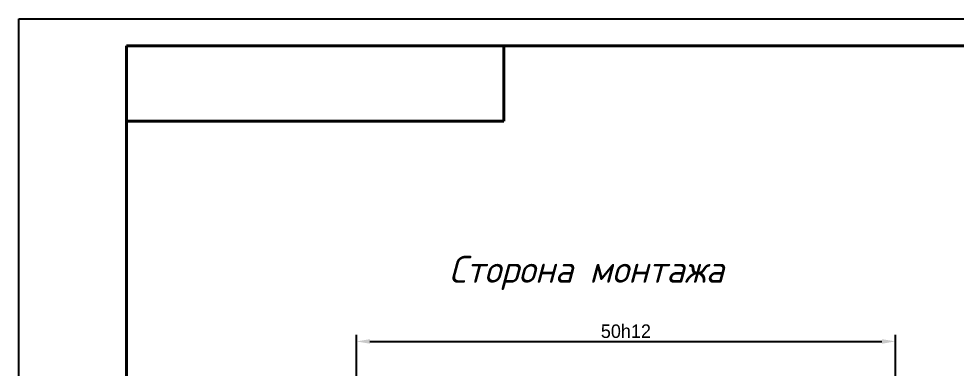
# Model space of a CAD drawing. Header units: millimetres. Extents: x 40 to 3761, y -469 to 920.
# Drawn here: x 3139.1 to 3313, y 334 to 398.8 of the extents above; entities that cross this region are included whole.
import ezdxf

# ---------------------------------------------------------------- set-up
doc = ezdxf.new("R2010")
doc.units = ezdxf.units.MM
doc.layers.get('Defpoints').update_dxf_attribs({"color": 5})
doc.layers.add('3-размеры', color=6, linetype='Continuous')
doc.layers.add('KONTUR', color=7, linetype='Continuous')
doc.layers.add('Основная', color=7, linetype='Continuous', lineweight=40)
doc.dimstyles.new('ISO-25', dxfattribs={"dimtxt": 2.5, "dimasz": 2.5, "dimexe": 1.25, "dimexo": 0.625, "dimtad": 1, "dimtxsty": 'Standard', "dimcen": 2.5, "dimadec": 0, "dimazin": 0, "dimtfac": 1, "dimtmove": 0, "dimatfit": 3, "dimfxl": 1, "dimarcsym": 0})

# ---------------------------------------------------------------- blocks, each defined once
blk = doc.blocks.new('*D251')
at = {"layer": '3-размеры', "color": 0, "lineweight": -2, "transparency": 16777216}
for p, q in [((3201.69, 317.67), (3201.69, 340.22)), ((3301.69, 317.67), (3301.69, 340.22)), ((3204.19, 338.97), (3299.19, 338.97))]:
    blk.add_line(p, q, dxfattribs=at)
at = {"layer": '3-размеры', "color": 0, "transparency": 16777216}
for points in [[(3204.19, 339.39), (3204.19, 338.55), (3201.69, 338.97)], [(3299.19, 339.39), (3299.19, 338.55), (3301.69, 338.97)]]:
    blk.add_solid(points, dxfattribs=at)
at = {"layer": 'Defpoints', "color": 0, "transparency": 16777216}
for p in [(3301.69, 338.97), (3201.69, 317.05), (3301.69, 317.05)]:
    blk.add_point(p, dxfattribs=at)
at = {"layer": '3-размеры', "color": 0, "transparency": 16777216, "insert": (3251.69, 340.85), "char_height": 2.5, "width": 3.75, "attachment_point": 5}
blk.add_mtext('50h12', dxfattribs=at)

msp = doc.modelspace()

# ---------------------------------------------------------------- linework, layer by layer
at = {"layer": 'KONTUR'}
for p, q in [((3139.065, -21.192), (3139.065, 398.808)), ((3139.065, 398.808), (3736.065, 398.808))]:
    msp.add_line(p, q, dxfattribs=at)
at = {"layer": 'Основная'}
for p, q in [((3159.065, 23.808), (3159.065, 393.808)), ((3731.065, 393.808), (3159.065, 393.808)), ((3229.065, 379.808), (3229.065, 393.808)), ((3229.065, 379.808), (3159.065, 379.808))]:
    msp.add_line(p, q, dxfattribs=at)

# ---------------------------------------------------------------- texts
at = {"insert": (3218.861, 354.846), "char_height": 5, "attachment_point": 1}
msp.add_mtext_dynamic_manual_height_columns('{\\fGOST type B|b0|i1|c204|p2;Сторона монтажа}', width=68.69002, gutter_width=50, heights=[0], dxfattribs=at)

# ---------------------------------------------------------------- dimensions: what is measured, and where the dimension line sits
at = {"layer": '3-размеры'}
dim = msp.add_linear_dim(base=(3301.695, 338.971), p1=(3201.695, 317.047), p2=(3301.695, 317.047), text='50h12', dimstyle='ISO-25', dxfattribs=at)
dim.commit()
dim.dimension.update_dxf_attribs({"geometry": '*D251', "text_midpoint": (3251.695, 338.971), "dimtype": 160})

doc.saveas('drawing.dxf')
